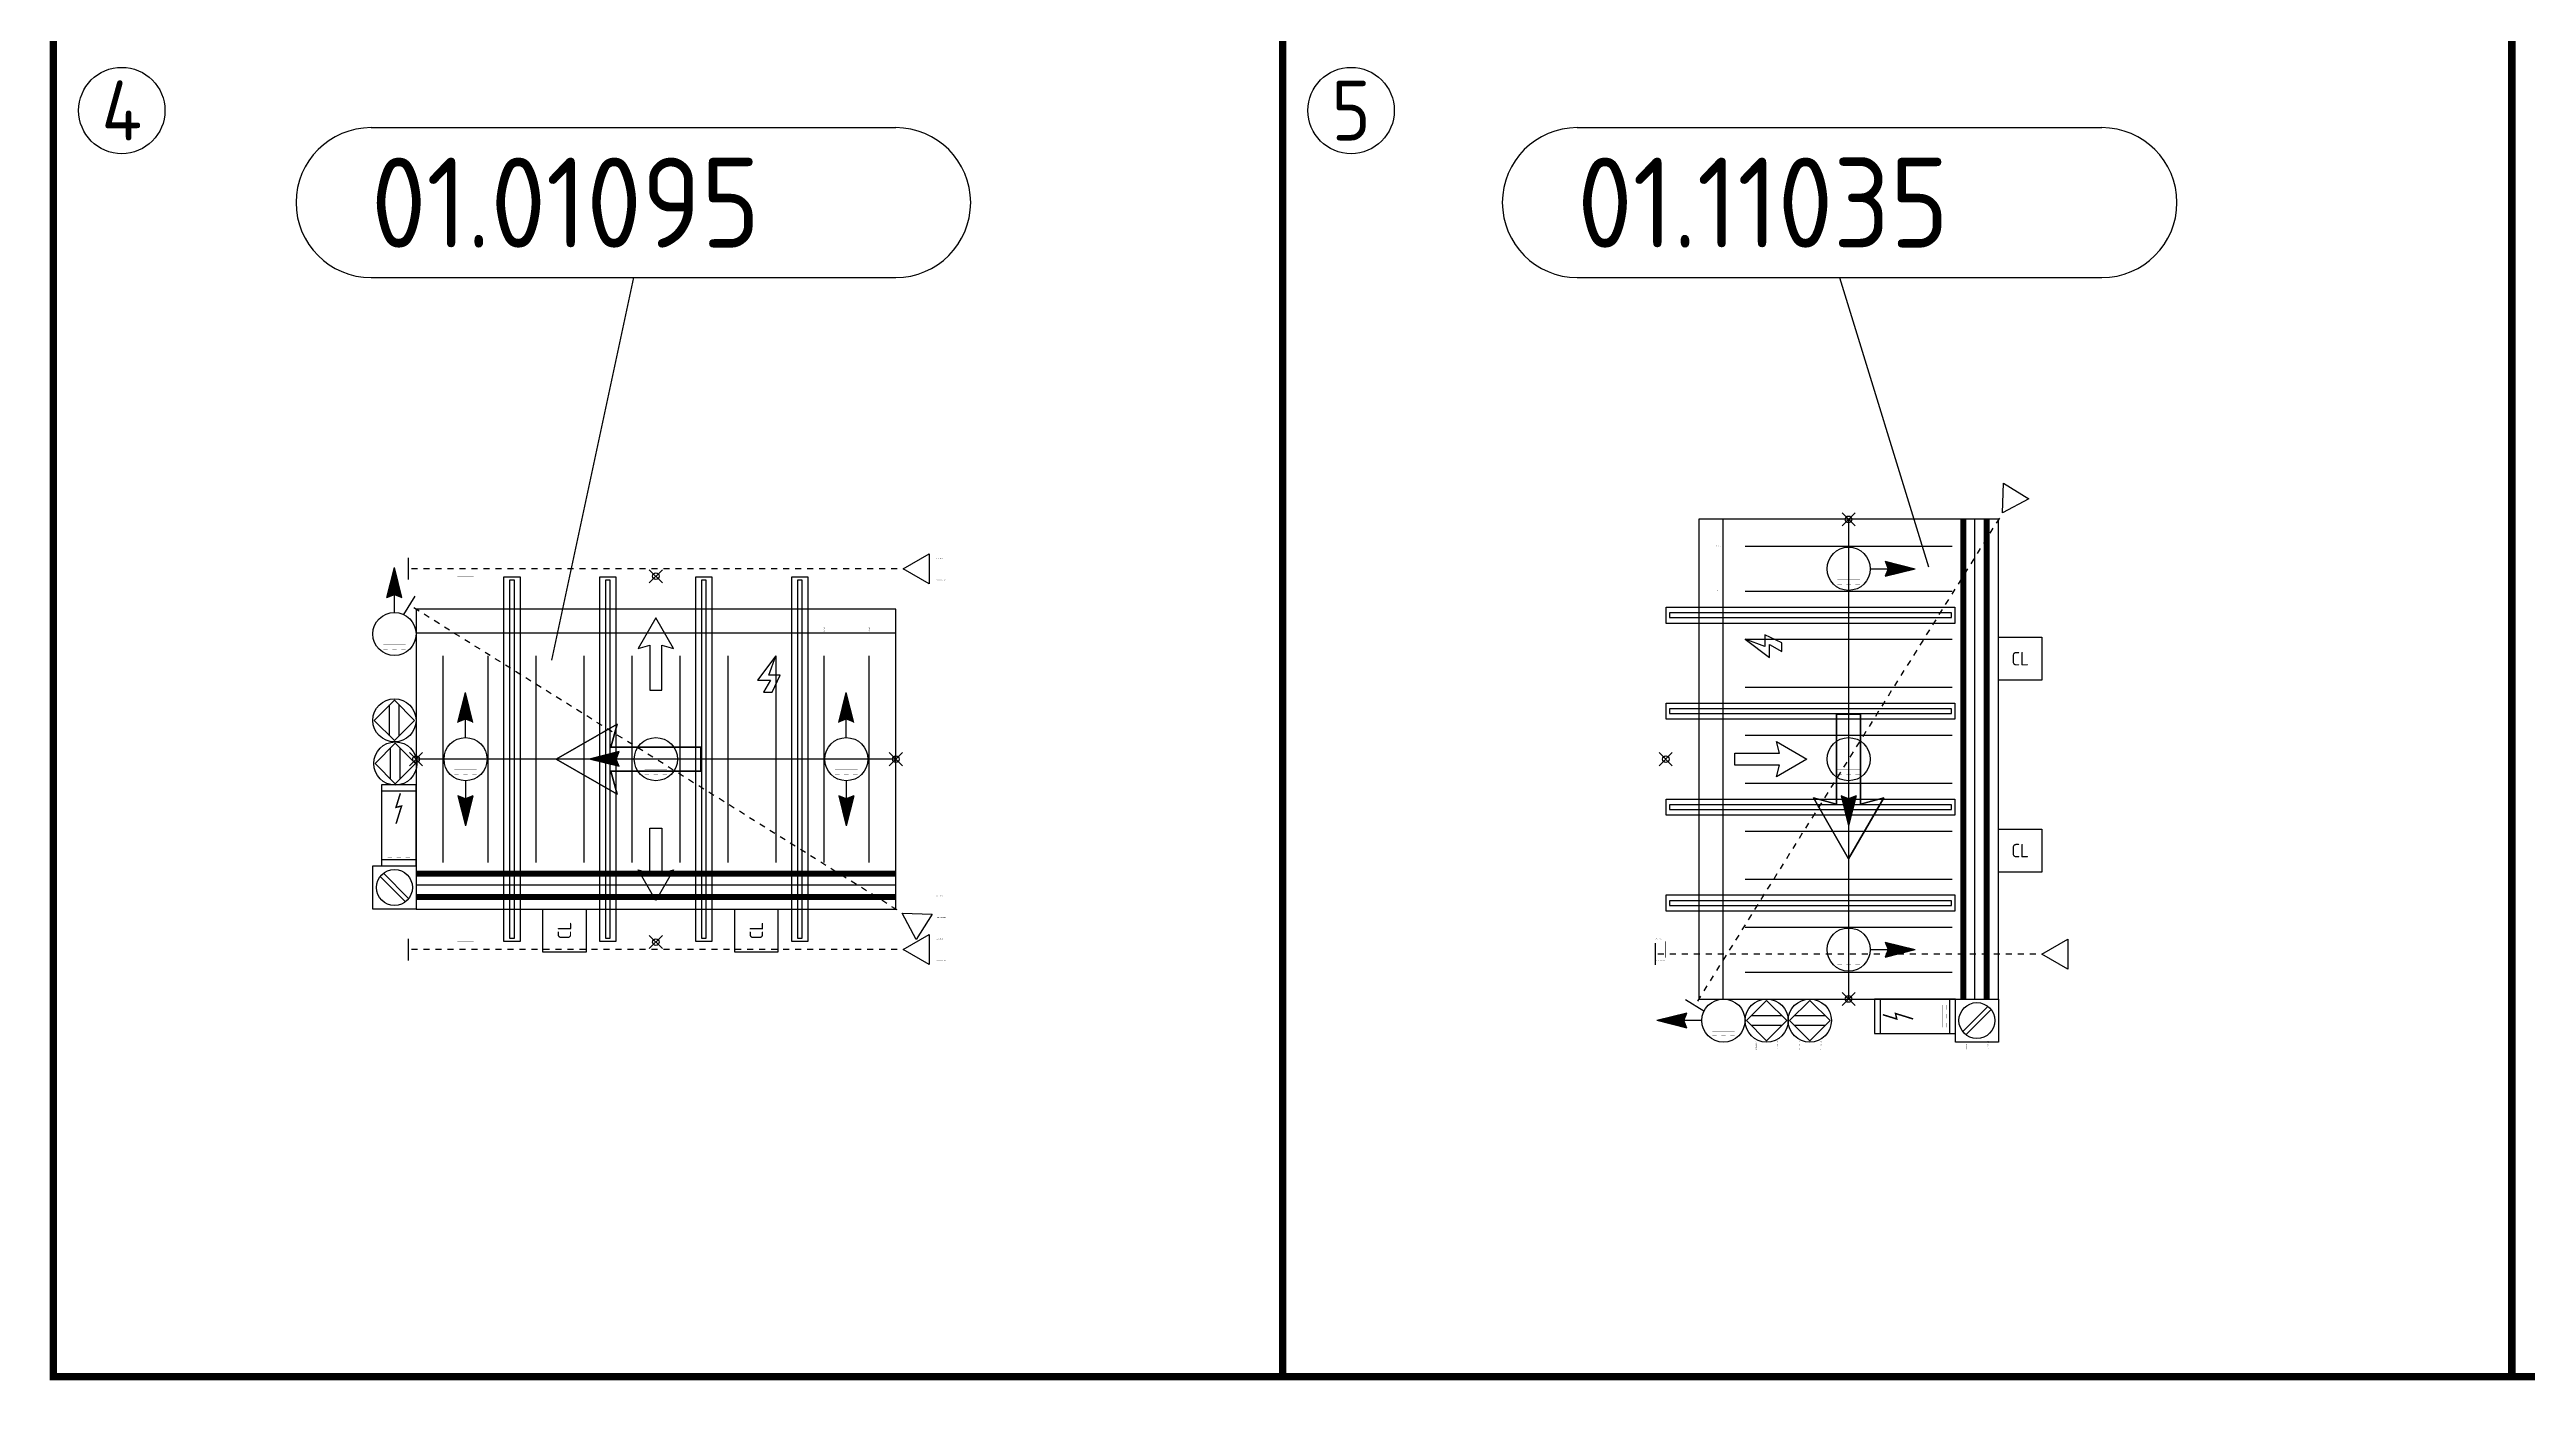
# Model space of a CAD drawing. Header units: millimetres. Extents: x -237058 to -184775, y -34272 to -10386.
# Drawn here: x -202700 to -194439, y -22273 to -17834 of the extents above; entities that cross this region are included whole.
import ezdxf
from ezdxf.enums import TextEntityAlignment as Align

# ---------------------------------------------------------------- set-up
doc = ezdxf.new("R2018")
doc.units = ezdxf.units.MM
doc.set_wipeout_variables(frame=1)
doc.header["$PDMODE"] = 35
doc.header["$PDSIZE"] = 22
for name, color, linetype in [('0_SA-Comp_230V', 7, 'Continuous'), ('0_SA-Comp_Connections_And_Zooms', 1, 'Continuous'), ('0_SA-Comp_ICE', 4, 'Continuous'), ('0_SA-Comp_Profinet', 7, 'Continuous'), ('0_TOC+0600_conv_ICE', 7, 'Continuous'), ('0_TOC+0750_conv_ICE', 7, 'Continuous'), ('conv_beltside', 74, 'Continuous'), ('conv_centerline', 140, 'Continuous'), ('conv_direction', 30, 'Continuous'), ('conv_e-side', 12, 'Continuous'), ('conv_nodes', 7, 'Continuous'), ('conv_POSNR', 3, 'Continuous'), ('conv_speeds', 7, 'Continuous'), ('conv_type', 7, 'Continuous')]:
    doc.layers.add(name, color=color, linetype=linetype)
doc.layers.add('conv_textures', color=7, linetype='Continuous', true_color=0x5a6e7e)
doc.styles.add('ICE_25', font='calibri.ttf', dxfattribs={"height": 25})
doc.styles.get("Standard").update_dxf_attribs({"font": 'isocp.shx'})

# ---------------------------------------------------------------- blocks, each defined once
blk = doc.blocks.new('ICE_sub-block_direction')
at = {"layer": 'conv_direction'}
for p, q in [((75, 20), (64.6, 58.6)), ((64.6, 58.6), (166.2, 0)), ((-75, -20), (-75, 20)), ((-75, 20), (75, 20)), ((166.2, 0), (64.6, -58.6)), ((75, -20), (-75, -20)), ((64.6, -58.6), (75, -20))]:
    blk.add_line(p, q, dxfattribs=at)
blk = doc.blocks.new('ICE_sub-block_balloon_S')
at = {"layer": 'conv_POSNR'}
for p, q in [((-437.5, 125), (437.5, 125)), ((-437.5, -125), (437.5, -125))]:
    blk.add_line(p, q, dxfattribs=at)
for centre, start, end in [((-437.5, 0), 90, 270), ((437.5, 0), 270, 90)]:
    blk.add_arc(centre, 125, start, end, dxfattribs=at)
blk = doc.blocks.new('power_supply_sign')
blk.add_lwpolyline([(0, 0), (30.5, 40.8), (8.7, 40.8), (20.3, 60.9), (5.8, 60.9), (-7.4, 32.6), (11.9, 32.6)], close=True)
blk = doc.blocks.new('*U149')
for p, q in [((0, 250), (0, 210)), ((800, 210), (800, 250)), ((0, 210), (0, -210)), ((800, -210), (800, 210)), ((0, -210), (0, -250)), ((800, -250), (800, -210))]:
    blk.add_line(p, q)
for points in [[(173.5, -304), (146.5, -304), (146.5, 304), (173.5, 304)], [(333.5, -304), (306.5, -304), (306.5, 304), (333.5, 304)], [(493.5, -304), (466.5, -304), (466.5, 304), (493.5, 304)], [(653.5, -304), (626.5, -304), (626.5, 304), (653.5, 304)], [(731, -304), (704, -304), (704, 304), (731, 304)], [(731, -304), (704, -304), (704, 304), (731, 304)], [(731, -304), (704, -304), (704, 304), (731, 304)]]:
    blk.add_lwpolyline(points, close=True)
at = {"layer": 'conv_nodes'}
for p in [(400, 305), (0, 0), (800, 0), (400, -305)]:
    blk.add_point(p, dxfattribs=at)
at = {"layer": 'conv_POSNR'}
blk.add_line((437.5, -803.2), (574.2, -165.3), dxfattribs=at)
at = {"layer": 'conv_textures'}
for p, q in [((45, -172.5), (45, 172.5)), ((120, -172.5), (120, 172.5)), ((200, -172.5), (200, 172.5)), ((280, -172.5), (280, 172.5)), ((360, -172.5), (360, 172.5)), ((440, -172.5), (440, 172.5)), ((520, -172.5), (520, 172.5)), ((600, -172.5), (600, 172.5)), ((680, -172.5), (680, 172.5)), ((755, -172.5), (755, 172.5))]:
    blk.add_line(p, q, dxfattribs=at)
for points in [[(164, -298.7), (164, 298.7), (156, 298.7), (156, -298.7)], [(324, -298.7), (324, 298.7), (316, 298.7), (316, -298.7)], [(484, -298.7), (484, 298.7), (476, 298.7), (476, -298.7)], [(644, -298.7), (644, 298.7), (636, 298.7), (636, -298.7)], [(721.5, -298.7), (721.5, 298.7), (713.5, 298.7), (713.5, -298.7)], [(721.5, -298.7), (721.5, 298.7), (713.5, 298.7), (713.5, -298.7)], [(721.5, -298.7), (721.5, 298.7), (713.5, 298.7), (713.5, -298.7)]]:
    blk.add_lwpolyline(points, close=True, dxfattribs=at)
blk.add_blockref('power_supply_sign', (200, -172.5))
at = {"rotation": 180}
blk.add_blockref('ICE_sub-block_balloon_S', (437.5, -928.2), dxfattribs=at)
at = {"layer": 'conv_direction', "yscale": 0.5, "zscale": 0.5}
for p, xscale, rotation in [((400, 152.5), 0.5, 90.00000000000001), ((400, 152.5), 0.5, 90.00000000000001), ((400, -152.5), -0.5, 90), ((400, -152.5), -0.5, 90)]:
    blk.add_blockref('ICE_sub-block_direction', p, dxfattribs=dict(at, xscale=xscale, rotation=rotation))
at = {"layer": 'conv_direction', "xscale": -1, "rotation": 180}
blk.add_blockref('ICE_sub-block_direction', (400, 0), dxfattribs=at)
at = {"layer": 'conv_direction'}
blk.add_blockref('ICE_sub-block_direction', (400, 0), dxfattribs=at)
at = {"layer": 'conv_POSNR', "flags": 8}
blk.add_attdef('position_number', (875, -853.2), '', height=150, rotation=180, dxfattribs=at)
at = {"layer": 'conv_speeds', "lineweight": 30, "flags": 2}
for tag, p in [('v', (45, -210)), ('a', (120, -210))]:
    blk.add_attdef(tag, text='', height=25, rotation=270, dxfattribs=at).set_placement(p, align=Align.MIDDLE_RIGHT)
at = {"layer": 'conv_type', "style": 'ICE_25', "flags": 10}
blk.add_attdef('identifier', (15, -242.5), '', height=25, dxfattribs=at)
blk.add_wipeout([(682.5, 304.5), (752.5, 304.5), (752.5, -304.5), (682.5, -304.5)])
for p, q in [((800, 250), (0, 250)), ((0, 210), (800, 210)), ((0, -210), (800, -210)), ((0, -250), (800, -250))]:
    blk.add_line(p, q)
at = {"layer": 'conv_beltside', "const_width": 10}
blk.add_lwpolyline([(800, 191.2), (0, 191.2)], dxfattribs=at)
at = {"layer": 'conv_centerline'}
blk.add_line((0, 0), (800, 0), dxfattribs=at)
at = {"layer": 'conv_e-side', "const_width": 10}
blk.add_lwpolyline([(0, 230), (800, 230)], dxfattribs=at)
blk = doc.blocks.new('*U156')
at = {"ltscale": 0.5}
blk.add_lwpolyline([(-72, 72), (72, 72), (72, -72), (-72, -72)], close=True, dxfattribs=at)
at = {"insert": (0, 0), "char_height": 45, "width": 90.621, "attachment_point": 5, "rotation": 270}
blk.add_mtext('\\pxqc;CL', dxfattribs=at)
at = {"lineweight": 30, "flags": 6}
for tag, p in [('EPLAN_REF', (-36, 97)), ('FUNC_REF', (36, 97))]:
    blk.add_attdef(tag, text='', height=50, rotation=270, dxfattribs=at).set_placement(p, align=Align.MIDDLE_RIGHT)
blk = doc.blocks.new('*U35')
at = {"ltscale": 0.5}
blk.add_lwpolyline([(-72, 72), (72, 72), (72, -72), (-72, -72)], close=True, dxfattribs=at)
at = {"insert": (0, 0), "char_height": 45, "width": 90.621, "attachment_point": 5, "rotation": 270}
blk.add_mtext('\\pxqc;CL', dxfattribs=at)
at = {"lineweight": 30, "flags": 6}
for tag, p in [('EPLAN_REF', (-36, 97)), ('FUNC_REF', (36, 97))]:
    blk.add_attdef(tag, text='', height=50, rotation=270, dxfattribs=at).set_placement(p, align=Align.MIDDLE_RIGHT)
blk = doc.blocks.new('*U155')
at = {"ltscale": 0.5}
for p, q in [((-99.9, 3.5), (-46.9, 88.3)), ((-46.9, 88.3), (0, 0)), ((0, 0), (-99.9, 3.5)), ((1661.7, -996.1), (1623.5, -1057.1))]:
    blk.add_line(p, q, dxfattribs=at)
for p, q in [((17, -10.6), (33.9, -21.2)), ((50.9, -31.8), (67.8, -42.4)), ((84.8, -53), (101.8, -63.6)), ((118.7, -74.2), (135.7, -84.8)), ((152.6, -95.4), (169.6, -106)), ((186.6, -116.6), (203.5, -127.2)), ((220.5, -137.8), (237.4, -148.4)), ((254.4, -159), (271.4, -169.6)), ((288.3, -180.2), (305.3, -190.8)), ((322.2, -201.4), (339.2, -212)), ((356.2, -222.6), (373.1, -233.2)), ((390.1, -243.8), (407, -254.4)), ((424, -265), (441, -275.6)), ((457.9, -286.2), (474.9, -296.8)), ((491.8, -307.4), (508.8, -318)), ((525.8, -328.6), (542.7, -339.2)), ((559.7, -349.8), (576.6, -360.4)), ((593.6, -371), (610.6, -381.6)), ((627.5, -392.2), (644.5, -402.8)), ((661.4, -413.4), (678.4, -424)), ((695.4, -434.6), (712.3, -445.2)), ((729.3, -455.8), (746.2, -466.4)), ((763.2, -477), (780.2, -487.6)), ((797.1, -498.2), (814.1, -508.8)), ((831, -519.4), (848, -530)), ((865, -540.6), (881.9, -551.2)), ((898.9, -561.8), (915.8, -572.4)), ((932.8, -583), (949.8, -593.6)), ((966.7, -604.2), (983.7, -614.8)), ((1000.6, -625.4), (1017.6, -636)), ((1034.6, -646.6), (1051.5, -657.2)), ((1068.5, -667.8), (1085.4, -678.4)), ((1102.4, -689), (1119.4, -699.6)), ((1136.3, -710.2), (1153.3, -720.8)), ((1170.2, -731.4), (1187.2, -742)), ((1204.2, -752.6), (1221.1, -763.2)), ((1238.1, -773.8), (1255, -784.4)), ((1272, -795), (1289, -805.6)), ((1305.9, -816.2), (1322.9, -826.8)), ((1339.8, -837.4), (1356.8, -848)), ((1373.8, -858.6), (1390.7, -869.2)), ((1407.7, -879.8), (1424.6, -890.4)), ((1441.6, -901), (1458.6, -911.6)), ((1475.5, -922.2), (1492.5, -932.8)), ((1509.4, -943.4), (1526.4, -954)), ((1543.4, -964.6), (1560.3, -975.2)), ((1577.3, -985.8), (1594.2, -996.4)), ((1611.2, -1007), (1628.2, -1017.6))]:
    blk.add_line(p, q)
at = {"lineweight": 30}
for tag, p in [('EPLAN_REF', (-115.4, 13.8)), ('FUNC_REF', (-115.4, -58.2))]:
    blk.add_attdef(tag, text='', height=50, rotation=180, dxfattribs=at).set_placement(p, align=Align.MIDDLE_LEFT)
blk = doc.blocks.new('*U145')
for p, q in [((36.8, -47.4), (-47.4, 36.8)), ((47.4, -36.8), (-36.8, 47.4))]:
    blk.add_line(p, q)
at = {"ltscale": 0.5}
blk.add_lwpolyline([(-72, 72), (72, 72), (72, -72), (-72, -72)], close=True, dxfattribs=at)
blk.add_circle((0, 0), 60)
at = {"lineweight": 30}
for tag, p in [('EPLAN_REF', (97, 36)), ('FUNC_REF', (97, -36))]:
    blk.add_attdef(tag, text='', height=50, rotation=180, dxfattribs=at).set_placement(p, align=Align.MIDDLE_RIGHT)
blk = doc.blocks.new('*U157')
at = {"color": 30, "true_color": 0xf8991e}
for points in [[(57.5, 135), (-57.5, 135), (-57.5, -135), (57.5, -135)], [(57.5, 135), (-57.5, 135), (-57.5, 115), (57.5, 115)], [(57.5, -115), (-57.5, -115), (-57.5, -135), (57.5, -135)]]:
    blk.add_lwpolyline(points, close=True, dxfattribs=at)
at = {"ltscale": 0.5, "const_width": 1}
for points in [[(-22.5, 107), (-37.5, 107)], [(37.5, 92), (-37.5, 92)], [(7.5, 107), (-7.5, 107)], [(37.5, 107), (22.5, 107)]]:
    blk.add_lwpolyline(points, dxfattribs=at)
at = {"color": 3, "const_width": 5}
blk.add_lwpolyline([(-5.2, -107), (9.2, -60.4), (-9.2, -64.6), (9, -5.8)], dxfattribs=at)
at = {"lineweight": 30}
for tag, p in [('EPLAN_REF', (82.5, 36)), ('FUNC_REF', (82.5, -36))]:
    blk.add_attdef(tag, text='', height=50, rotation=180, dxfattribs=at).set_placement(p, align=Align.MIDDLE_RIGHT)
blk = doc.blocks.new('*U148')
at = {"ltscale": 0.5}
h = blk.add_hatch(color=256, dxfattribs=at)
h.dxf.hatch_style = 1
h.paths.add_polyline_path([(0, -132), (-25, -122), (0, -222), (25, -122)])
blk.add_line((0, -72), (0, -132))
for p, q in [((-25, -122), (0, -222)), ((0, -132), (-25, -122)), ((25, -122), (0, -132)), ((25, -122), (0, -222))]:
    blk.add_line(p, q, dxfattribs=at)
at = {"ltscale": 0.5, "const_width": 1}
for points in [[(-22.5, 51), (-37.5, 51)], [(37.5, 36), (-37.5, 36)], [(7.5, 51), (-7.5, 51)], [(37.5, 51), (22.5, 51)]]:
    blk.add_lwpolyline(points, dxfattribs=at)
blk.add_circle((0, 0), 72)
at = {"lineweight": 30}
for tag, p in [('EPLAN_REF', (97, 36)), ('FUNC_REF', (97, -36))]:
    blk.add_attdef(tag, text='', height=50, rotation=180, dxfattribs=at).set_placement(p, align=Align.MIDDLE_RIGHT)
blk = doc.blocks.new('*U147')
at = {"ltscale": 0.5}
for p, q in [((0, 67.5), (-67.5, 0)), ((-67.5, 0), (0, -67.5)), ((-16.25, 51.25), (-16.25, -51.25)), ((67.5, 0), (0, 67.5)), ((0, -67.5), (67.5, 0)), ((16.25, 51.25), (16.25, -51.25))]:
    blk.add_line(p, q, dxfattribs=at)
blk.add_circle((0, 0), 72)
at = {"lineweight": 30}
for tag, p in [('EPLAN_REF', (97, 36)), ('FUNC_REF', (97, -36))]:
    blk.add_attdef(tag, text='', height=50, rotation=180, dxfattribs=at).set_placement(p, align=Align.MIDDLE_RIGHT)
blk = doc.blocks.new('*U154')
at = {"ltscale": 0.5}
h = blk.add_hatch(color=256, dxfattribs=at)
h.dxf.hatch_style = 1
h.paths.add_polyline_path([(0, 132), (25, 122), (0, 222), (-25, 122)])
h = blk.add_hatch(color=256, dxfattribs=at)
h.dxf.hatch_style = 1
h.paths.add_polyline_path([(0, -132), (-25, -122), (0, -222), (25, -122)])
for p, q in [((-25, 122), (0, 222)), ((25, 122), (0, 222)), ((-25, 122), (0, 132)), ((0, 132), (25, 122)), ((-25, -122), (0, -222)), ((25, -122), (0, -222))]:
    blk.add_line(p, q, dxfattribs=at)
for p, q in [((0, 72), (0, 132)), ((0, -72), (0, -132))]:
    blk.add_line(p, q)
at = {"ltscale": 0.5, "const_width": 1}
for points in [[(-22.5, 51), (-37.5, 51)], [(37.5, 36), (-37.5, 36)], [(7.5, 51), (-7.5, 51)], [(37.5, 51), (22.5, 51)]]:
    blk.add_lwpolyline(points, dxfattribs=at)
blk.add_circle((0, 0), 72)
at = {"lineweight": 30, "flags": 2}
for tag, p in [('EPLAN_REF', (-36, -660)), ('FUNC_REF', (36, -660))]:
    blk.add_attdef(tag, text='', height=50, rotation=270, dxfattribs=at).set_placement(p, align=Align.MIDDLE_LEFT)
blk = doc.blocks.new('*U153')
at = {"ltscale": 0.5}
h = blk.add_hatch(color=256, dxfattribs=at)
h.dxf.hatch_style = 1
h.paths.add_polyline_path([(0, 132), (25, 122), (0, 222), (-25, 122)])
h = blk.add_hatch(color=256, dxfattribs=at)
h.dxf.hatch_style = 1
h.paths.add_polyline_path([(0, -132), (-25, -122), (0, -222), (25, -122)])
for p, q in [((-25, 122), (0, 222)), ((25, 122), (0, 222)), ((-25, 122), (0, 132)), ((0, 132), (25, 122)), ((-25, -122), (0, -222)), ((25, -122), (0, -222))]:
    blk.add_line(p, q, dxfattribs=at)
for p, q in [((0, 72), (0, 132)), ((0, -72), (0, -132))]:
    blk.add_line(p, q)
at = {"ltscale": 0.5, "const_width": 1}
for points in [[(-22.5, 51), (-37.5, 51)], [(37.5, 36), (-37.5, 36)], [(7.5, 51), (-7.5, 51)], [(37.5, 51), (22.5, 51)]]:
    blk.add_lwpolyline(points, dxfattribs=at)
blk.add_circle((0, 0), 72)
at = {"lineweight": 30, "flags": 2}
for tag, p in [('EPLAN_REF', (-36, -660)), ('FUNC_REF', (36, -660))]:
    blk.add_attdef(tag, text='', height=50, rotation=270, dxfattribs=at).set_placement(p, align=Align.MIDDLE_LEFT)
blk = doc.blocks.new('*U152')
at = {"ltscale": 0.5}
for p, q in [((-86.6, -50), (-86.6, 50)), ((-86.6, 50), (0, 0)), ((0, 0), (-86.6, -50)), ((1650, 36), (1650, -36))]:
    blk.add_line(p, q, dxfattribs=at)
for p, q in [((20, 0), (40, 0)), ((60, 0), (80, 0)), ((100, 0), (120, 0)), ((140, 0), (160, 0)), ((180, 0), (200, 0)), ((220, 0), (240, 0)), ((260, 0), (280, 0)), ((300, 0), (320, 0)), ((340, 0), (360, 0)), ((380, 0), (400, 0)), ((420, 0), (440, 0)), ((460, 0), (480, 0)), ((500, 0), (520, 0)), ((540, 0), (560, 0)), ((580, 0), (600, 0)), ((620, 0), (640, 0)), ((660, 0), (680, 0)), ((700, 0), (720, 0)), ((740, 0), (760, 0)), ((780, 0), (800, 0)), ((820, 0), (840, 0)), ((860, 0), (880, 0)), ((900, 0), (920, 0)), ((940, 0), (960, 0)), ((980, 0), (1000, 0)), ((1020, 0), (1040, 0)), ((1060, 0), (1080, 0)), ((1100, 0), (1120, 0)), ((1140, 0), (1160, 0)), ((1180, 0), (1200, 0)), ((1220, 0), (1240, 0)), ((1260, 0), (1280, 0)), ((1300, 0), (1320, 0)), ((1340, 0), (1360, 0)), ((1380, 0), (1400, 0)), ((1420, 0), (1440, 0)), ((1460, 0), (1480, 0)), ((1500, 0), (1520, 0)), ((1540, 0), (1560, 0)), ((1580, 0), (1600, 0)), ((1620, 0), (1640, 0))]:
    blk.add_line(p, q)
at = {"lineweight": 30}
for tag, p in [('EPLAN_REF', (-111.6, 36)), ('FUNC_REF', (-111.6, -36))]:
    blk.add_attdef(tag, text='', height=50, rotation=180, dxfattribs=at).set_placement(p, align=Align.MIDDLE_LEFT)
blk = doc.blocks.new('*U151')
at = {"ltscale": 0.5}
h = blk.add_hatch(color=256, dxfattribs=at)
h.dxf.hatch_style = 1
h.paths.add_polyline_path([(132, 0), (122, -25), (222, 0), (122, 25)])
blk.add_line((72, 0), (132, 0))
for p, q in [((122, 25), (132, 0)), ((122, 25), (222, 0)), ((132, 0), (122, -25)), ((122, -25), (222, 0))]:
    blk.add_line(p, q, dxfattribs=at)
at = {"ltscale": 0.5, "const_width": 1}
for points in [[(-22.5, 51), (-37.5, 51)], [(37.5, 36), (-37.5, 36)], [(7.5, 51), (-7.5, 51)], [(37.5, 51), (22.5, 51)]]:
    blk.add_lwpolyline(points, dxfattribs=at)
blk.add_circle((0, 0), 72)
at = {"lineweight": 30, "flags": 2}
for tag, p in [('EPLAN_REF', (-36, -660)), ('FUNC_REF', (36, -660))]:
    blk.add_attdef(tag, text='', height=50, rotation=270, dxfattribs=at).set_placement(p, align=Align.MIDDLE_LEFT)
blk = doc.blocks.new('*U28')
blk.add_circle((0, 0), 144)
at = {"ltscale": 0.5}
blk.add_attdef('ZOOM_NR', text='', height=200, rotation=270, dxfattribs=at).set_placement((0, 0), align=Align.MIDDLE_CENTER)
blk = doc.blocks.new('*U158')
for p, q in [((0, 250), (0, 210)), ((800, 210), (800, 250)), ((0, 210), (0, -210)), ((800, -210), (800, 210)), ((0, -210), (0, -250)), ((800, -250), (800, -210))]:
    blk.add_line(p, q)
for points in [[(173.5, -304), (146.5, -304), (146.5, 177), (173.5, 177)], [(333.5, -304), (306.5, -304), (306.5, 177), (333.5, 177)], [(493.5, -304), (466.5, -304), (466.5, 177), (493.5, 177)], [(653.5, -304), (626.5, -304), (626.5, 177), (653.5, 177)], [(731, -304), (704, -304), (704, 177), (731, 177)], [(731, -304), (704, -304), (704, 177), (731, 177)], [(731, -304), (704, -304), (704, 177), (731, 177)]]:
    blk.add_lwpolyline(points, close=True)
at = {"layer": 'conv_nodes'}
for p in [(0, 0), (800, 0), (400, -305)]:
    blk.add_point(p, dxfattribs=at)
at = {"layer": 'conv_POSNR'}
blk.add_line((-403.2, -15), (79.3, 133.3), dxfattribs=at)
at = {"layer": 'conv_textures'}
for p, q in [((45, -172.5), (45, 172.5)), ((120, -172.5), (120, 172.5)), ((200, -172.5), (200, 172.5)), ((280, -172.5), (280, 172.5)), ((360, -172.5), (360, 172.5)), ((440, -172.5), (440, 172.5)), ((520, -172.5), (520, 172.5)), ((600, -172.5), (600, 172.5)), ((680, -172.5), (680, 172.5)), ((755, -172.5), (755, 172.5))]:
    blk.add_line(p, q, dxfattribs=at)
for points in [[(164, -298.7), (164, 171.7), (156, 171.7), (156, -298.7)], [(324, -298.7), (324, 171.7), (316, 171.7), (316, -298.7)], [(484, -298.7), (484, 171.7), (476, 171.7), (476, -298.7)], [(644, -298.7), (644, 171.7), (636, 171.7), (636, -298.7)], [(721.5, -298.7), (721.5, 171.7), (713.5, 171.7), (713.5, -298.7)], [(721.5, -298.7), (721.5, 171.7), (713.5, 171.7), (713.5, -298.7)], [(721.5, -298.7), (721.5, 171.7), (713.5, 171.7), (713.5, -298.7)]]:
    blk.add_lwpolyline(points, close=True, dxfattribs=at)
at = {"rotation": 89.99999999999997}
blk.add_blockref('ICE_sub-block_balloon_S', (-528.2, -15), dxfattribs=at)
blk.add_blockref('power_supply_sign', (200, -172.5))
at = {"layer": 'conv_direction', "xscale": -1, "rotation": 180}
blk.add_blockref('ICE_sub-block_direction', (400, 0), dxfattribs=at)
at = {"layer": 'conv_direction'}
blk.add_blockref('ICE_sub-block_direction', (400, 0), dxfattribs=at)
at = {"layer": 'conv_direction', "xscale": 0.5, "yscale": 0.5, "zscale": 0.5}
for rotation in [90.00000000000001, 89.99999999999999]:
    blk.add_blockref('ICE_sub-block_direction', (400, -152.5), dxfattribs=dict(at, rotation=rotation))
at = {"layer": 'conv_POSNR', "flags": 8}
blk.add_attdef('position_number', (-453.2, -452.5), '', height=150, rotation=90, dxfattribs=at)
at = {"layer": 'conv_speeds', "lineweight": 30, "flags": 2}
for tag, p in [('v', (45, -210)), ('a', (120, -210))]:
    blk.add_attdef(tag, text='', height=25, rotation=270, dxfattribs=at).set_placement(p, align=Align.MIDDLE_RIGHT)
at = {"layer": 'conv_type', "style": 'ICE_25', "flags": 10}
blk.add_attdef('identifier', (15, -242.5), '', height=25, dxfattribs=at)
blk.add_wipeout([(682.5, 304.5), (752.5, 304.5), (752.5, -304.5), (682.5, -304.5)])
for p, q in [((800, 250), (0, 250)), ((0, 210), (800, 210)), ((0, -210), (800, -210)), ((0, -250), (800, -250))]:
    blk.add_line(p, q)
at = {"layer": 'conv_beltside', "const_width": 10}
blk.add_lwpolyline([(0, 191.2), (800, 191.2)], dxfattribs=at)
at = {"layer": 'conv_centerline'}
blk.add_line((0, 0), (800, 0), dxfattribs=at)
at = {"layer": 'conv_e-side', "const_width": 10}
blk.add_lwpolyline([(0, 230), (800, 230)], dxfattribs=at)
blk = doc.blocks.new('*U45')
at = {"ltscale": 0.5}
blk.add_lwpolyline([(-72, 72), (72, 72), (72, -72), (-72, -72)], close=True, dxfattribs=at)
at = {"insert": (0, 0), "char_height": 45, "width": 90.621, "attachment_point": 5, "rotation": 90}
blk.add_mtext('\\pxqc;CL', dxfattribs=at)
at = {"lineweight": 30}
for tag, p in [('FUNC_REF', (-36, 97)), ('EPLAN_REF', (36, 97))]:
    blk.add_attdef(tag, text='', height=50, rotation=90, dxfattribs=at).set_placement(p, align=Align.MIDDLE_LEFT)
blk = doc.blocks.new('*U163')
at = {"color": 30, "true_color": 0xf8991e}
for points in [[(57.5, 135), (-57.5, 135), (-57.5, -135), (57.5, -135)], [(57.5, 135), (-57.5, 135), (-57.5, 115), (57.5, 115)], [(57.5, -115), (-57.5, -115), (-57.5, -135), (57.5, -135)]]:
    blk.add_lwpolyline(points, close=True, dxfattribs=at)
at = {"ltscale": 0.5, "const_width": 1}
for points in [[(-22.5, 107), (-37.5, 107)], [(37.5, 92), (-37.5, 92)], [(7.5, 107), (-7.5, 107)], [(37.5, 107), (22.5, 107)]]:
    blk.add_lwpolyline(points, dxfattribs=at)
at = {"color": 3, "const_width": 5}
blk.add_lwpolyline([(-5.2, -107), (9.2, -60.4), (-9.2, -64.6), (9, -5.8)], dxfattribs=at)
at = {"lineweight": 30}
for tag, p in [('EPLAN_REF', (82.5, 36)), ('FUNC_REF', (82.5, -36))]:
    blk.add_attdef(tag, text='', height=50, rotation=180, dxfattribs=at).set_placement(p, align=Align.MIDDLE_RIGHT)
blk = doc.blocks.new('*U142')
at = {"ltscale": 0.5}
for p, q in [((-99.9, 3.5), (-46.9, 88.3)), ((-46.9, 88.3), (0, 0)), ((0, 0), (-99.9, 3.5)), ((1661.7, -996.1), (1623.5, -1057.1))]:
    blk.add_line(p, q, dxfattribs=at)
for p, q in [((17, -10.6), (33.9, -21.2)), ((50.9, -31.8), (67.8, -42.4)), ((84.8, -53), (101.8, -63.6)), ((118.7, -74.2), (135.7, -84.8)), ((152.6, -95.4), (169.6, -106)), ((186.6, -116.6), (203.5, -127.2)), ((220.5, -137.8), (237.4, -148.4)), ((254.4, -159), (271.4, -169.6)), ((288.3, -180.2), (305.3, -190.8)), ((322.2, -201.4), (339.2, -212)), ((356.2, -222.6), (373.1, -233.2)), ((390.1, -243.8), (407, -254.4)), ((424, -265), (441, -275.6)), ((457.9, -286.2), (474.9, -296.8)), ((491.8, -307.4), (508.8, -318)), ((525.8, -328.6), (542.7, -339.2)), ((559.7, -349.8), (576.6, -360.4)), ((593.6, -371), (610.6, -381.6)), ((627.5, -392.2), (644.5, -402.8)), ((661.4, -413.4), (678.4, -424)), ((695.4, -434.6), (712.3, -445.2)), ((729.3, -455.8), (746.2, -466.4)), ((763.2, -477), (780.2, -487.6)), ((797.1, -498.2), (814.1, -508.8)), ((831, -519.4), (848, -530)), ((865, -540.6), (881.9, -551.2)), ((898.9, -561.8), (915.8, -572.4)), ((932.8, -583), (949.8, -593.6)), ((966.7, -604.2), (983.7, -614.8)), ((1000.6, -625.4), (1017.6, -636)), ((1034.6, -646.6), (1051.5, -657.2)), ((1068.5, -667.8), (1085.4, -678.4)), ((1102.4, -689), (1119.4, -699.6)), ((1136.3, -710.2), (1153.3, -720.8)), ((1170.2, -731.4), (1187.2, -742)), ((1204.2, -752.6), (1221.1, -763.2)), ((1238.1, -773.8), (1255, -784.4)), ((1272, -795), (1289, -805.6)), ((1305.9, -816.2), (1322.9, -826.8)), ((1339.8, -837.4), (1356.8, -848)), ((1373.8, -858.6), (1390.7, -869.2)), ((1407.7, -879.8), (1424.6, -890.4)), ((1441.6, -901), (1458.6, -911.6)), ((1475.5, -922.2), (1492.5, -932.8)), ((1509.4, -943.4), (1526.4, -954)), ((1543.4, -964.6), (1560.3, -975.2)), ((1577.3, -985.8), (1594.2, -996.4)), ((1611.2, -1007), (1628.2, -1017.6))]:
    blk.add_line(p, q)
at = {"lineweight": 30, "flags": 12}
for tag, p in [('EPLAN_REF', (-75.6, 89.7)), ('FUNC_REF', (-113.7, 28.6))]:
    blk.add_attdef(tag, text='', height=50, rotation=147.99462, dxfattribs=at).set_placement(p, align=Align.MIDDLE_LEFT)
blk = doc.blocks.new('*U162')
at = {"ltscale": 0.5}
h = blk.add_hatch(color=256, dxfattribs=at)
h.dxf.hatch_style = 1
h.paths.add_polyline_path([(0, 132), (25, 122), (0, 222), (-25, 122)])
for p, q in [((-25, 122), (0, 222)), ((25, 122), (0, 222)), ((-25, 122), (0, 132)), ((0, 132), (25, 122))]:
    blk.add_line(p, q, dxfattribs=at)
blk.add_line((0, 72), (0, 132))
at = {"ltscale": 0.5, "const_width": 1}
for points in [[(36, -37.5), (36, 37.5)], [(51, 22.5), (51, 37.5)], [(51, -7.5), (51, 7.5)], [(51, -37.5), (51, -22.5)]]:
    blk.add_lwpolyline(points, dxfattribs=at)
blk.add_circle((0, 0), 72)
at = {"lineweight": 30, "flags": 7}
for tag, p in [('FUNC_REF', (-36, -525)), ('EPLAN_REF', (36, -525))]:
    blk.add_attdef(tag, text='', height=50, rotation=90, dxfattribs=at).set_placement(p, align=Align.MIDDLE_RIGHT)
blk = doc.blocks.new('*U160')
at = {"ltscale": 0.5}
h = blk.add_hatch(color=256, dxfattribs=at)
h.dxf.hatch_style = 1
h.paths.add_polyline_path([(132, 0), (122, -25), (222, 0), (122, 25)])
blk.add_line((72, 0), (132, 0))
for p, q in [((122, 25), (132, 0)), ((122, 25), (222, 0)), ((132, 0), (122, -25)), ((122, -25), (222, 0))]:
    blk.add_line(p, q, dxfattribs=at)
at = {"ltscale": 0.5, "const_width": 1}
for points in [[(36, -37.5), (36, 37.5)], [(51, 22.5), (51, 37.5)], [(51, -7.5), (51, 7.5)], [(51, -37.5), (51, -22.5)]]:
    blk.add_lwpolyline(points, dxfattribs=at)
blk.add_circle((0, 0), 72)
at = {"lineweight": 30, "flags": 7}
for tag, p in [('FUNC_REF', (-36, -525)), ('EPLAN_REF', (36, -525))]:
    blk.add_attdef(tag, text='', height=50, rotation=90, dxfattribs=at).set_placement(p, align=Align.MIDDLE_RIGHT)
blk = doc.blocks.new('*U161')
at = {"ltscale": 0.5}
h = blk.add_hatch(color=256, dxfattribs=at)
h.dxf.hatch_style = 1
h.paths.add_polyline_path([(0, 132), (25, 122), (0, 222), (-25, 122)])
for p, q in [((-25, 122), (0, 222)), ((25, 122), (0, 222)), ((-25, 122), (0, 132)), ((0, 132), (25, 122))]:
    blk.add_line(p, q, dxfattribs=at)
blk.add_line((0, 72), (0, 132))
at = {"ltscale": 0.5, "const_width": 1}
for points in [[(36, -37.5), (36, 37.5)], [(51, 22.5), (51, 37.5)], [(51, -7.5), (51, 7.5)], [(51, -37.5), (51, -22.5)]]:
    blk.add_lwpolyline(points, dxfattribs=at)
blk.add_circle((0, 0), 72)
at = {"lineweight": 30}
for tag, p in [('FUNC_REF', (-36, -644)), ('EPLAN_REF', (36, -644))]:
    blk.add_attdef(tag, text='', height=50, rotation=90, dxfattribs=at).set_placement(p, align=Align.MIDDLE_RIGHT)
blk = doc.blocks.new('*U164')
at = {"ltscale": 0.5}
h = blk.add_hatch(color=256, dxfattribs=at)
h.dxf.hatch_style = 1
h.paths.add_polyline_path([(0, -132), (-25, -122), (0, -222), (25, -122)])
blk.add_line((0, -72), (0, -132))
for p, q in [((-25, -122), (0, -222)), ((0, -132), (-25, -122)), ((25, -122), (0, -132)), ((25, -122), (0, -222))]:
    blk.add_line(p, q, dxfattribs=at)
at = {"ltscale": 0.5, "const_width": 1}
for points in [[(36, -37.5), (36, 37.5)], [(51, 22.5), (51, 37.5)], [(51, -7.5), (51, 7.5)], [(51, -37.5), (51, -22.5)]]:
    blk.add_lwpolyline(points, dxfattribs=at)
blk.add_circle((0, 0), 72)
at = {"lineweight": 30}
for tag, p in [('EPLAN_REF', (97, 36)), ('FUNC_REF', (97, -36))]:
    blk.add_attdef(tag, text='', height=50, rotation=180, dxfattribs=at).set_placement(p, align=Align.MIDDLE_RIGHT)
blk = doc.blocks.new('*U159')
at = {"ltscale": 0.5}
for p, q in [((-50, 86.6), (50, 86.6)), ((0, 0), (-50, 86.6)), ((50, 86.6), (0, 0)), ((36, -1288), (-36, -1288))]:
    blk.add_line(p, q, dxfattribs=at)
for p, q in [((0, -20), (0, -40)), ((0, -60), (0, -80)), ((0, -100), (0, -120)), ((0, -140), (0, -160)), ((0, -180), (0, -200)), ((0, -220), (0, -240)), ((0, -260), (0, -280)), ((0, -300), (0, -320)), ((0, -340), (0, -360)), ((0, -380), (0, -400)), ((0, -420), (0, -440)), ((0, -460), (0, -480)), ((0, -500), (0, -520)), ((0, -540), (0, -560)), ((0, -580), (0, -600)), ((0, -620), (0, -640)), ((0, -660), (0, -680)), ((0, -700), (0, -720)), ((0, -740), (0, -760)), ((0, -780), (0, -800)), ((0, -820), (0, -840)), ((0, -860), (0, -880)), ((0, -900), (0, -920)), ((0, -940), (0, -960)), ((0, -980), (0, -1000)), ((0, -1020), (0, -1040)), ((0, -1060), (0, -1080)), ((0, -1100), (0, -1120)), ((0, -1140), (0, -1160)), ((0, -1180), (0, -1200)), ((0, -1220), (0, -1240)), ((0, -1260), (0, -1280))]:
    blk.add_line(p, q)
at = {"lineweight": 30}
for tag, p in [('FUNC_REF', (-36, 111.6)), ('EPLAN_REF', (36, 111.6))]:
    blk.add_attdef(tag, text='', height=50, rotation=90, dxfattribs=at).set_placement(p, align=Align.MIDDLE_LEFT)

msp = doc.modelspace()

# ---------------------------------------------------------------- linework, layer by layer
at = {"layer": '0_SA-Comp_Connections_And_Zooms', "const_width": 25, "elevation": 2000}
msp.add_lwpolyline([(-202687.8, -13263.3), (-184787.8, -13263.3), (-184787.8, -22260.5), (-202687.8, -22260.5)], close=True, dxfattribs=at)
for points in [[(-198587.8, -13263.3), (-198587.8, -22260.5)], [(-194487.8, -13263.3), (-194487.8, -22260.5)]]:
    msp.add_lwpolyline(points, dxfattribs=at)

# ---------------------------------------------------------------- block references
at = {"layer": '0_SA-Comp_Connections_And_Zooms', "rotation": 90}
for p, values in [((-202459.3, -18037.2), {'ZOOM_NR': '4'}), ((-198359.3, -18037.2), {'ZOOM_NR': '5'})]:
    msp.add_blockref('*U28', p, dxfattribs=at).add_auto_attribs(values)

# ---------------------------------------------------------------- next in the draw order: block references
at = {"layer": '0_TOC+0600_conv_ICE'}
ref = msp.add_blockref('*U149', (-199878, -20200.7), dxfattribs=dict(at, xscale=2, yscale=2, zscale=2, rotation=180))
ref.add_attrib('position_number', '01.01095', (-201628, -18494.3), dxfattribs={"layer": 'conv_POSNR', "height": 300})
lines = msp.add_mtext('v = 1.00 (m/s)', dxfattribs={"layer": 'conv_speeds', "insert": (-199968, -19780.7), "char_height": 2.5, "attachment_point": 1, "rotation": 90})
ref.add_attrib('v', '', (-199968, -19780.7)).embed_mtext(lines)
lines = msp.add_mtext('a = 1.0 (m/s²)', dxfattribs={"layer": 'conv_speeds', "insert": (-200118, -19780.7), "char_height": 2.5, "attachment_point": 1, "rotation": 90})
ref.add_attrib('a', '', (-200118, -19780.7)).embed_mtext(lines)
at = {"layer": '0_TOC+0750_conv_ICE'}
ref = msp.add_blockref('*U158', (-196700, -19400.7), dxfattribs=dict(at, xscale=2, yscale=2, zscale=2, rotation=270))
ref.add_attrib('position_number', '01.11035', (-197604.9, -18494.3), dxfattribs={"layer": 'conv_POSNR', "height": 300})
lines = msp.add_mtext('v = 1.00 (m/s)', dxfattribs={"layer": 'conv_speeds', "insert": (-197120, -19490.7), "char_height": 2.5, "attachment_point": 1, "rotation": 180})
ref.add_attrib('v', '', (-197120, -19490.7)).embed_mtext(lines)
lines = msp.add_mtext('a = 1.0 (m/s²)', dxfattribs={"layer": 'conv_speeds', "insert": (-197120, -19640.7), "char_height": 2.5, "attachment_point": 1, "rotation": 180})
ref.add_attrib('a', '', (-197120, -19640.7)).embed_mtext(lines)

# ---------------------------------------------------------------- next in the draw order: block references
at = {"layer": '0_SA-Comp_230V'}
for name, p, rotation in [('*U157', (-201535.5, -20421.7), 180), ('*U145', (-201550, -20628.7), 180), ('*U163', (-196479, -21058.2), 270)]:
    msp.add_blockref(name, p, dxfattribs=dict(at, rotation=rotation))
ref = msp.add_blockref('*U145', (-196272, -21072.7), dxfattribs=dict(at, rotation=270))
lines = msp.add_mtext('MS0111035', dxfattribs={"layer": '0', "insert": (-196308, -21169.7), "char_height": 2.5, "attachment_point": 1, "rotation": 90})
ref.add_attrib('FUNC_REF', '', (-196308, -21169.7), dxfattribs={"flags": 2}).embed_mtext(lines)
lines = msp.add_mtext('=Z01+11035-300S4', dxfattribs={"layer": '0', "insert": (-196236, -21169.7), "char_height": 2.5, "attachment_point": 1, "rotation": 90})
ref.add_attrib('EPLAN_REF', '', (-196236, -21169.7), dxfattribs={"flags": 2}).embed_mtext(lines)
at = {"layer": '0_SA-Comp_ICE'}
for name, p, rotation in [('*U142', (-196186.7, -19379.5), 270), ('*U162', (-196700, -19565.7), 270), ('*U148', (-201550, -19783.2), 180), ('*U153', (-201313, -20200.7), 180), ('*U154', (-200043, -20200.7), 180), ('*U147', (-201550, -20071.2), 180), ('*U147', (-201547, -20215.2), 180), ('*U151', (-200678, -20200.7), 180), ('*U160', (-196700, -20200.7), 270), ('*U159', (-196056, -20850.7), 270), ('*U164', (-197117.5, -21072.7), 270)]:
    msp.add_blockref(name, p, dxfattribs=dict(at, rotation=rotation))
ref = msp.add_blockref('*U152', (-199853, -19565.7), dxfattribs=dict(at, rotation=180))
lines = msp.add_mtext('OUT0101095_R', dxfattribs={"layer": '0', "insert": (-199741.4, -19529.7), "char_height": 2.5, "attachment_point": 1})
ref.add_attrib('FUNC_REF', '', (-199741.4, -19529.7), dxfattribs={"flags": 66}).embed_mtext(lines)
lines = msp.add_mtext('=Z01+01095-503B4', dxfattribs={"layer": '0', "insert": (-199741.4, -19601.7), "char_height": 2.5, "attachment_point": 1})
ref.add_attrib('EPLAN_REF', '', (-199741.4, -19601.7), dxfattribs={"flags": 66}).embed_mtext(lines)
ref = msp.add_blockref('*U155', (-199856.8, -20713.9), dxfattribs=dict(at, rotation=180))
lines = msp.add_mtext('PRS0101095', dxfattribs={"layer": '0', "insert": (-199741.4, -20655.7), "char_height": 2.5, "attachment_point": 1})
ref.add_attrib('FUNC_REF', '', (-199741.4, -20655.7), dxfattribs={"flags": 64}).embed_mtext(lines)
lines = msp.add_mtext('=Z01+01095-503B6', dxfattribs={"layer": '0', "insert": (-199741.4, -20727.7), "char_height": 2.5, "attachment_point": 1})
ref.add_attrib('EPLAN_REF', '', (-199741.4, -20727.7), dxfattribs={"flags": 64}).embed_mtext(lines)
ref = msp.add_blockref('*U152', (-199853, -20835.7), dxfattribs=dict(at, rotation=180))
lines = msp.add_mtext('OUT0101095_L', dxfattribs={"layer": '0', "insert": (-199741.4, -20799.7), "char_height": 2.5, "attachment_point": 1})
ref.add_attrib('FUNC_REF', '', (-199741.4, -20799.7), dxfattribs={"flags": 66}).embed_mtext(lines)
lines = msp.add_mtext('=Z01+01095-503B2', dxfattribs={"layer": '0', "insert": (-199741.4, -20871.7), "char_height": 2.5, "attachment_point": 1})
ref.add_attrib('EPLAN_REF', '', (-199741.4, -20871.7), dxfattribs={"flags": 66}).embed_mtext(lines)
ref = msp.add_blockref('*U161', (-196700, -20835.7), dxfattribs=dict(at, rotation=270))
lines = msp.add_mtext('M2_0111035', dxfattribs={"layer": '0', "insert": (-197344, -20799.7), "char_height": 2.5, "attachment_point": 1})
ref.add_attrib('FUNC_REF', '', (-197344, -20799.7), dxfattribs={"flags": 72}).embed_mtext(lines)
lines = msp.add_mtext('=Z01+11035-502M7', dxfattribs={"layer": '0', "insert": (-197344, -20871.7), "char_height": 2.5, "attachment_point": 1})
ref.add_attrib('EPLAN_REF', '', (-197344, -20871.7), dxfattribs={"flags": 72}).embed_mtext(lines)
ref = msp.add_blockref('*U147', (-196973.5, -21072.7), dxfattribs=dict(at, rotation=270))
lines = msp.add_mtext('POS0111035_UP', dxfattribs={"layer": '0', "insert": (-197009.5, -21169.7), "char_height": 2.5, "attachment_point": 1, "rotation": 90})
ref.add_attrib('FUNC_REF', '', (-197009.5, -21169.7), dxfattribs={"flags": 2}).embed_mtext(lines)
lines = msp.add_mtext('=Z01+11035-513B6', dxfattribs={"layer": '0', "color": 0, "insert": (-196937.5, -21169.7), "char_height": 2.5, "attachment_point": 1, "rotation": 90})
ref.add_attrib('EPLAN_REF', '', (-196937.5, -21169.7), dxfattribs={"flags": 2}).embed_mtext(lines)
ref = msp.add_blockref('*U147', (-196829.5, -21072.7), dxfattribs=dict(at, rotation=270))
lines = msp.add_mtext('POS0111035_DN', dxfattribs={"layer": '0', "insert": (-196865.5, -21169.7), "char_height": 2.5, "attachment_point": 1, "rotation": 90})
ref.add_attrib('FUNC_REF', '', (-196865.5, -21169.7), dxfattribs={"flags": 2}).embed_mtext(lines)
lines = msp.add_mtext('=Z01+11035-513B8', dxfattribs={"layer": '0', "insert": (-196793.5, -21169.7), "char_height": 2.5, "attachment_point": 1, "rotation": 90})
ref.add_attrib('EPLAN_REF', '', (-196793.5, -21169.7), dxfattribs={"flags": 2}).embed_mtext(lines)
at = {"layer": '0_SA-Comp_Profinet'}
for name, p, rotation in [('*U45', (-196128, -19865.7), 270), ('*U45', (-196128, -20505.7), 270), ('*U35', (-200983, -20772.7), 180), ('*U156', (-200343, -20772.7), 180)]:
    msp.add_blockref(name, p, dxfattribs=dict(at, rotation=rotation))

doc.saveas('drawing.dxf')
